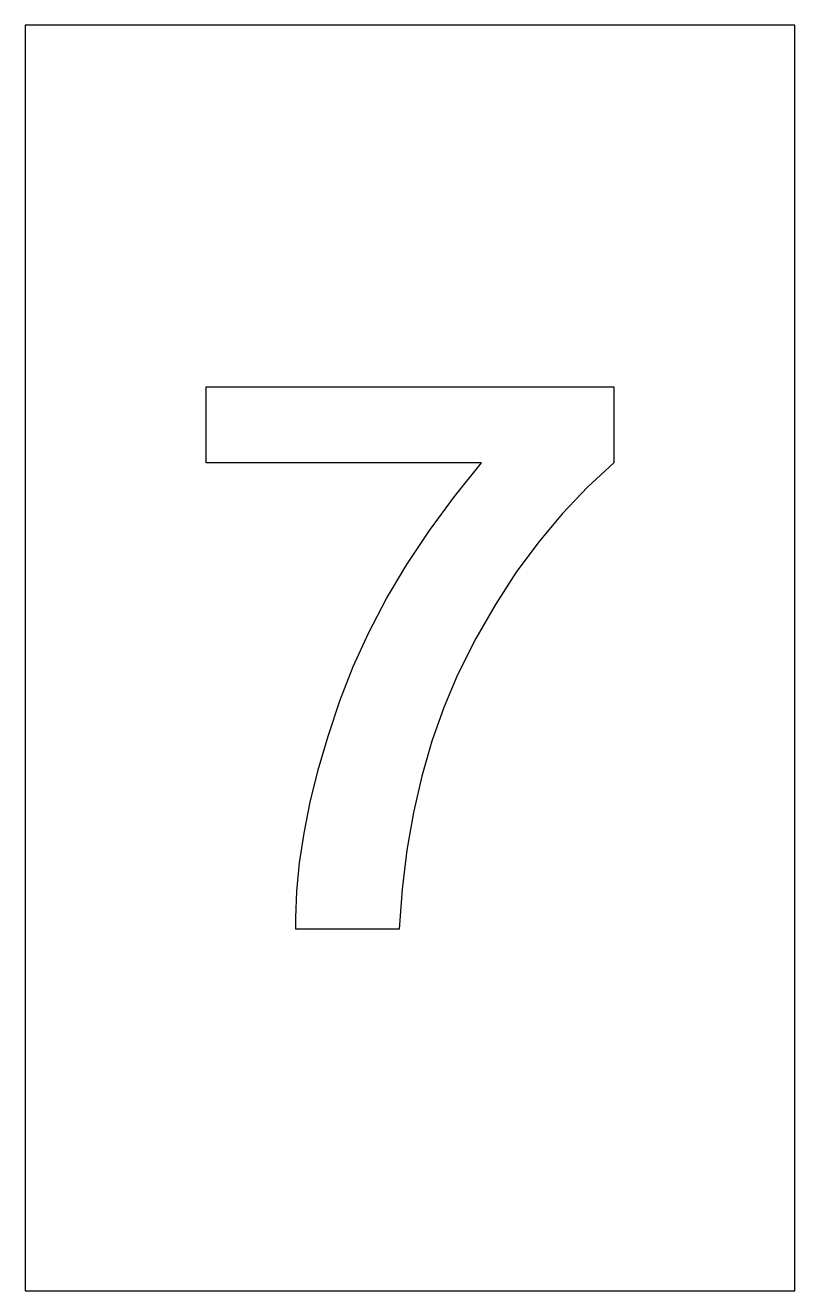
# Model space of a CAD drawing. Header units: inches. Extents: x 0 to 4.26, y 0 to 7.
import ezdxf

# ---------------------------------------------------------------- set-up
doc = ezdxf.new("R2010")
doc.units = ezdxf.units.IN
doc.header["$MEASUREMENT"] = 0
doc.layers.add('CUT', color=1, linetype='Continuous')

msp = doc.modelspace()

# ---------------------------------------------------------------- linework, layer by layer
at = {"layer": 'CUT'}
for points in [[(0, 0), (4.2573, 0), (4.2573, 7), (0, 7)], [(3.1108, 4.4451), (2.972, 4.2993), (2.8407, 4.1427), (2.717, 3.9751), (2.601, 3.7966), (2.4925, 3.6073), (2.3916, 3.407), (2.3156, 3.2269), (2.2496, 3.0399), (2.1934, 2.8459), (2.1472, 2.6449), (2.1109, 2.4369), (2.0845, 2.2219), (2.068, 2), (1.4976, 2), (1.4976, 2.063), (1.5025, 2.2109), (1.5174, 2.3667), (1.5422, 2.5303), (1.5768, 2.7017), (1.6214, 2.881), (1.6759, 3.0681), (1.7403, 3.263), (1.8138, 3.4522), (1.9001, 3.6411), (1.9994, 3.8296), (2.1115, 4.0178), (2.2365, 4.2056), (2.3743, 4.393), (2.5251, 4.58), (1, 4.58), (1, 5), (3.2573, 5), (3.2573, 4.58)]]:
    msp.add_lwpolyline(points, close=True, dxfattribs=at)

doc.saveas('drawing.dxf')
